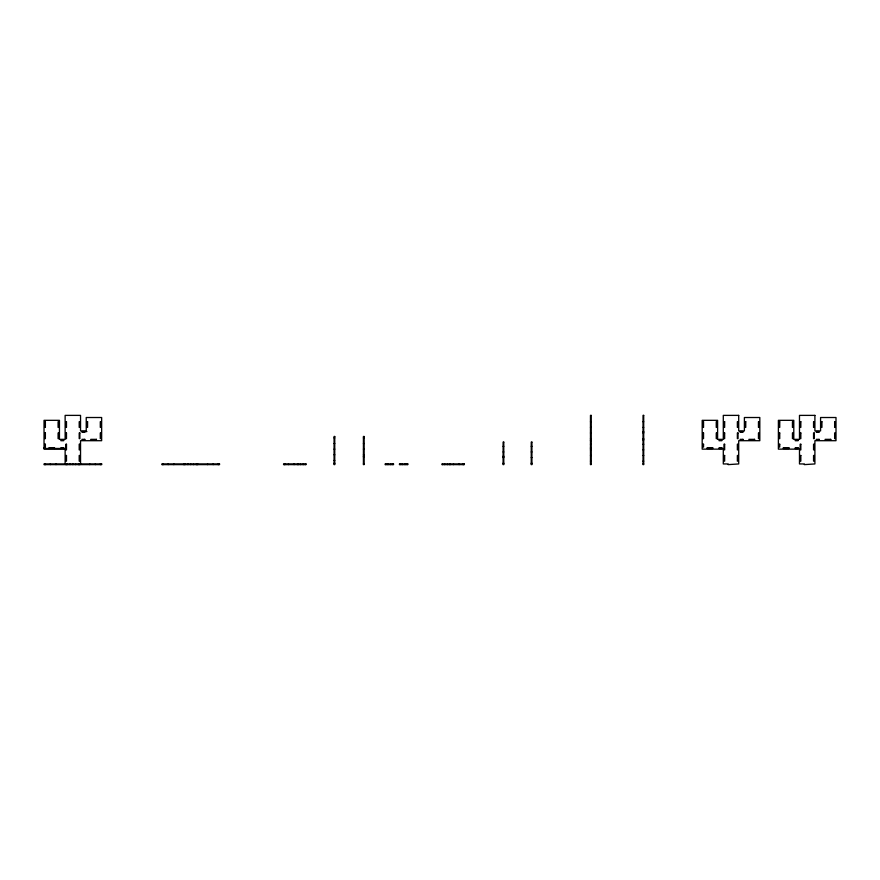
<?xml version="1.0" encoding="UTF-8"?>
<svg xmlns="http://www.w3.org/2000/svg" width="880" height="880" viewBox="0 0 880 880"><rect width="100%" height="100%" fill="white"/><g stroke="black" fill="none" stroke-linecap="round" stroke-linejoin="round"><path stroke-width="1.32" d="M590.469 421.74L591.14 421.74M643.027 421.74L643.698 421.74M590.469 427.372L591.14 427.372M643.027 427.372L643.698 427.372M86.911 431.585L81.983 431.585L81.983 432.267L84.799 432.267L84.799 431.585M643.027 431.585L643.698 431.585M643.027 432.267L643.698 432.267M590.469 432.993L591.14 432.993M643.027 432.993L643.698 432.993M334.07 437.888L334.752 437.888M363.418 437.888L364.089 437.888M590.469 438.625L591.14 438.625M643.027 438.625L643.698 438.625M643.027 439.351L643.698 439.351M590.469 440.033L591.14 440.033M643.027 440.033L643.698 440.033M590.469 440.704L591.14 440.704M334.07 443.52L334.752 443.52M363.418 443.52L364.089 443.52M590.469 444.246L591.14 444.246M643.027 444.246L643.698 444.246M503.107 446.325L503.778 446.325M531.245 446.325L531.916 446.325M44.033 447.788L44.704 447.788M590.469 447.788L591.14 447.788M44.033 448.47L65.802 448.47M590.469 448.47L591.14 448.47M334.07 449.141L334.752 449.141M363.418 449.141L364.089 449.141M590.469 449.878L591.14 449.878M643.027 449.878L643.698 449.878M503.107 451.957L503.778 451.957M531.245 451.957L531.916 451.957M334.07 454.773L334.752 454.773M363.418 454.773L364.089 454.773M590.469 455.499L591.14 455.499M643.027 455.499L643.698 455.499M363.418 456.181L364.089 456.181M503.107 456.181L503.778 456.181M363.418 456.852L364.089 456.852M503.107 456.852L503.778 456.852M503.107 457.589L503.778 457.589M531.245 457.589L531.916 457.589M334.07 460.394L334.752 460.394M590.469 461.131L591.14 461.131M643.027 461.131L643.698 461.131M334.07 463.21L334.752 463.21M503.107 463.21L503.778 463.21M531.245 463.21L531.916 463.21M334.07 463.947L334.752 463.947M363.418 463.947L364.089 463.947M503.107 463.947L503.778 463.947M531.245 463.947L531.916 463.947M590.469 463.947L591.14 463.947M643.027 463.947L643.698 463.947M463.694 463.947L463.694 464.618M463.012 463.947L463.012 464.618M459.129 463.947L459.129 464.618M453.508 463.947L453.508 464.618M450.296 463.947L450.296 464.618M449.625 463.947L449.625 464.618M447.513 463.947L447.513 464.618M444.697 463.947L444.697 464.618M442.585 463.947L442.585 464.618M407.143 463.947L407.143 464.618M405.031 463.947L405.031 464.618M402.215 463.947L402.215 464.618M400.103 463.947L400.103 464.618M392.843 463.947L392.843 464.618M390.731 463.947L390.731 464.618M387.926 463.947L387.926 464.618M385.814 463.947L385.814 464.618M305.349 463.947L305.349 464.618M303.237 463.947L303.237 464.618M300.421 463.947L300.421 464.618M298.309 463.947L298.309 464.618M297.638 463.947L297.638 464.618M294.096 463.947L294.096 464.618M288.464 463.947L288.464 464.618M284.922 463.947L284.922 464.618M284.24 463.947L284.24 464.618M218.834 463.947L218.834 464.618M218.152 463.947L218.152 464.618M213.202 463.947L213.202 464.618M207.581 463.947L207.581 464.618M197.725 463.947L197.725 464.618M197.054 463.947L197.054 464.618M196.328 463.947L196.328 464.618M193.512 463.947L193.512 464.618M190.696 463.947L190.696 464.618M187.88 463.947L187.88 464.618M185.064 463.947L185.064 464.618M184.338 463.947L184.338 464.618M183.667 463.947L183.667 464.618M173.811 463.947L173.811 464.618M168.19 463.947L168.19 464.618M163.24 463.947L163.24 464.618M162.558 463.947L162.558 464.618M100.969 463.947L100.969 464.618M100.298 463.947L100.298 464.618M95.348 463.947L95.348 464.618M89.716 463.947L89.716 464.618M80.542 463.947L80.542 440.704L101.651 440.704L101.651 417.516L86.229 417.516L86.229 430.914L80.542 430.914L80.542 415.382L65.131 415.382L65.131 439.351L59.444 439.351L59.444 420.332L44.033 420.332L44.033 449.141L65.131 449.141L65.131 463.947M79.871 463.947L79.871 464.618M79.2 463.947L79.2 464.618M78.463 463.947L78.463 464.618M75.647 463.947L75.647 464.618M72.842 463.947L72.842 464.618M70.026 463.947L70.026 464.618M67.21 463.947L67.21 464.618M66.484 463.947L66.484 464.618M65.802 463.947L65.802 464.618M63.69 448.47L63.69 447.788L60.885 447.788L60.885 448.47M55.957 463.947L55.957 464.618M54.549 448.47L54.549 447.788L48.928 447.788L48.928 448.47M50.325 463.947L50.325 464.618M45.375 463.947L45.375 464.618M44.704 463.947L44.704 464.618M591.14 415.382L590.469 415.382L590.469 464.618L591.14 464.618L591.14 415.382M643.698 415.382L643.027 415.382L643.027 464.618L643.698 464.618L643.698 415.382M738.705 415.382L723.294 415.382L723.294 439.351L717.607 439.351L717.607 420.332L702.185 420.332L702.185 449.141L723.294 449.141L723.294 463.947L728.189 463.947L728.189 464.618L738.705 463.947L738.705 440.704L759.814 440.704L759.814 417.516L744.392 417.516L744.392 430.914L738.705 430.914L738.705 415.382M814.902 415.382L799.48 415.382L799.48 439.351L793.793 439.351L793.793 420.332L778.382 420.332L778.382 449.141L799.48 449.141L799.48 463.947L804.375 463.947L804.375 464.618L814.902 463.947L814.902 440.704L836 440.704L836 417.516L820.578 417.516L820.578 430.914L814.902 430.914L814.902 415.382M45.375 421.74L44.704 421.74L44.704 427.372L45.375 427.372L45.375 421.74M58.773 421.74L58.091 421.74L58.091 427.372L58.773 427.372L58.773 421.74M66.484 421.74L65.802 421.74L65.802 427.372L66.484 427.372L66.484 421.74M79.871 421.74L79.2 421.74L79.2 427.372L79.871 427.372L79.871 421.74M87.582 421.74L86.911 421.74L86.911 427.372L87.582 427.372L87.582 421.74M100.969 421.74L100.298 421.74L100.298 427.372L100.969 427.372L100.969 421.74M703.538 421.74L702.867 421.74L702.867 427.372L703.538 427.372L703.538 421.74M716.936 421.74L716.254 421.74L716.254 427.372L716.936 427.372L716.936 421.74M724.647 421.74L723.965 421.74L723.965 427.372L724.647 427.372L724.647 421.74M738.034 421.74L737.363 421.74L737.363 427.372L738.034 427.372L738.034 421.74M745.745 421.74L745.063 421.74L745.063 427.372L745.745 427.372L745.745 421.74M759.132 421.74L758.461 421.74L758.461 427.372L759.132 427.372L759.132 421.74M779.735 421.74L779.053 421.74L779.053 427.372L779.735 427.372L779.735 421.74M793.122 421.74L792.451 421.74L792.451 427.372L793.122 427.372L793.122 421.74M800.833 421.74L800.151 421.74L800.151 427.372L800.833 427.372L800.833 421.74M814.22 421.74L813.549 421.74L813.549 427.372L814.22 427.372L814.22 421.74M821.931 421.74L821.26 421.74L821.26 427.372L821.931 427.372L821.931 421.74M835.329 421.74L834.647 421.74L834.647 427.372L835.329 427.372L835.329 421.74M742.962 431.585L740.146 431.585L740.146 432.267L742.962 432.267L742.962 431.585M819.148 431.585L816.332 431.585L816.332 432.267L819.148 432.267L819.148 431.585M45.375 432.993L44.704 432.993L44.704 438.625L45.375 438.625L45.375 432.993M58.773 432.993L58.091 432.993L58.091 438.625L58.773 438.625L58.773 432.993M66.484 432.993L65.802 432.993L65.802 438.625L66.484 438.625L66.484 432.993M79.871 432.993L79.2 432.993L79.2 438.625L79.871 438.625L79.871 432.993M100.969 432.993L100.298 432.993L100.298 438.625L100.969 438.625L100.969 432.993M703.538 432.993L702.867 432.993L702.867 438.625L703.538 438.625L703.538 432.993M716.936 432.993L716.254 432.993L716.254 438.625L716.936 438.625L716.936 432.993M724.647 432.993L723.965 432.993L723.965 438.625L724.647 438.625L724.647 432.993M738.034 432.993L737.363 432.993L737.363 438.625L738.034 438.625L738.034 432.993M759.132 432.993L758.461 432.993L758.461 438.625L759.132 438.625L759.132 432.993M779.735 432.993L779.053 432.993L779.053 438.625L779.735 438.625L779.735 432.993M793.122 432.993L792.451 432.993L792.451 438.625L793.122 438.625L793.122 432.993M800.833 432.993L800.151 432.993L800.151 438.625L800.833 438.625L800.833 432.993M814.22 432.993L813.549 432.993L813.549 438.625L814.22 438.625L814.22 432.993M835.329 432.993L834.647 432.993L834.647 438.625L835.329 438.625L835.329 432.993M334.752 436.48L334.07 436.48L334.07 464.618L334.752 464.618L334.752 436.48M364.089 436.48L363.418 436.48L363.418 464.618L364.089 464.618L364.089 436.48M84.799 439.351L81.983 439.351L81.983 440.033L84.799 440.033L84.799 439.351M96.415 439.351L90.783 439.351L90.783 440.033L96.415 440.033L96.415 439.351M742.962 439.351L740.146 439.351L740.146 440.033L742.962 440.033L742.962 439.351M754.578 439.351L748.946 439.351L748.946 440.033L754.578 440.033L754.578 439.351M819.148 439.351L816.332 439.351L816.332 440.033L819.148 440.033L819.148 439.351M830.764 439.351L825.143 439.351L825.143 440.033L830.764 440.033L830.764 439.351M63.69 440.033L60.885 440.033L60.885 440.704L63.69 440.704L63.69 440.033M721.853 440.033L719.048 440.033L719.048 440.704L721.853 440.704L721.853 440.033M798.05 440.033L795.234 440.033L795.234 440.704L798.05 440.704L798.05 440.033M503.778 442.112L503.107 442.112L503.107 464.618L503.778 464.618L503.778 442.112M531.916 442.112L531.245 442.112L531.245 464.618L531.916 464.618L531.916 442.112M45.375 444.246L44.704 444.246L44.704 447.062L45.375 447.062L45.375 444.246M66.484 444.246L65.802 444.246L65.802 449.878L66.484 449.878L66.484 444.246M79.871 444.246L79.2 444.246L79.2 449.878L79.871 449.878L79.871 444.246M703.538 444.246L702.867 444.246L702.867 447.062L703.538 447.062L703.538 444.246M724.647 444.246L723.965 444.246L723.965 449.878L724.647 449.878L724.647 444.246M738.034 444.246L737.363 444.246L737.363 449.878L738.034 449.878L738.034 444.246M779.735 444.246L779.053 444.246L779.053 447.062L779.735 447.062L779.735 444.246M800.833 444.246L800.151 444.246L800.151 449.878L800.833 449.878L800.833 444.246M814.22 444.246L813.549 444.246L813.549 449.878L814.22 449.878L814.22 444.246M712.712 447.788L707.08 447.788L707.08 448.47L712.712 448.47L712.712 447.788M721.853 447.788L719.048 447.788L719.048 448.47L721.853 448.47L721.853 447.788M788.898 447.788L783.277 447.788L783.277 448.47L788.898 448.47L788.898 447.788M798.05 447.788L795.234 447.788L795.234 448.47L798.05 448.47L798.05 447.788M66.484 455.499L65.802 455.499L65.802 461.131L66.484 461.131L66.484 455.499M79.871 455.499L79.2 455.499L79.2 461.131L79.871 461.131L79.871 455.499M724.647 455.499L723.965 455.499L723.965 461.131L724.647 461.131L724.647 455.499M738.034 455.499L737.363 455.499L737.363 461.131L738.034 461.131L738.034 455.499M800.833 455.499L800.151 455.499L800.151 461.131L800.833 461.131L800.833 455.499M814.22 455.499L813.549 455.499L813.549 461.131L814.22 461.131L814.22 455.499M101.673 463.947L44 463.947L44 464.618L101.673 464.618L101.673 463.947M219.538 463.947L161.854 463.947L161.854 464.618L219.538 464.618L219.538 463.947M306.02 463.947L283.569 463.947L283.569 464.618L306.02 464.618L306.02 463.947M393.525 463.947L385.132 463.947L385.132 464.618L393.525 464.618L393.525 463.947M407.814 463.947L399.432 463.947L399.432 464.618L407.814 464.618L407.814 463.947M464.365 463.947L441.914 463.947L441.914 464.618L464.365 464.618L464.365 463.947"/></g></svg>
